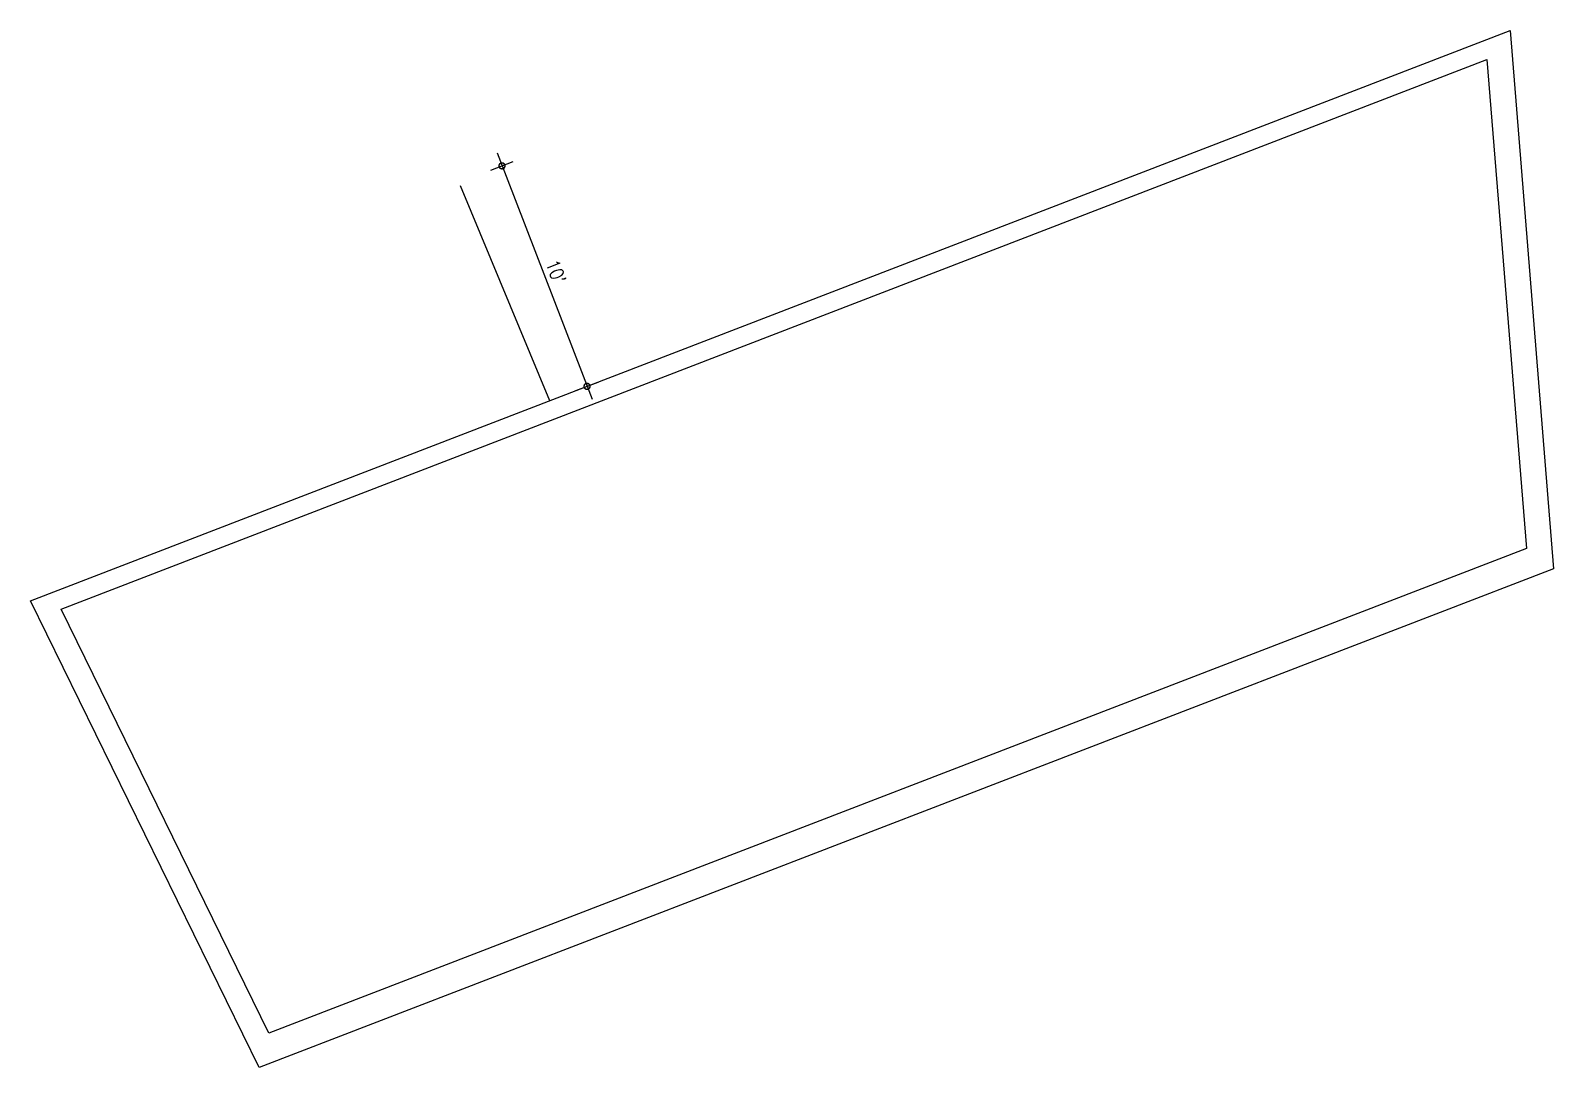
# Model space of a CAD drawing. Header units: inches. Extents: x 392906 to 410488, y -52747 to -40742.
# Drawn here: x 409718 to 410488, y -41266 to -40742 of the extents above; entities that cross this region are included whole.
import ezdxf

# ---------------------------------------------------------------- set-up
doc = ezdxf.new("R2010")
doc.units = ezdxf.units.IN
doc.header["$LTSCALE"] = 2
doc.header["$MEASUREMENT"] = 0
doc.header["$PDMODE"] = 34
doc.layers.get('0').update_dxf_attribs({"linetype": 'CONTINUOUS'})
doc.layers.get('DEFPOINTS').update_dxf_attribs({"color": 141, "linetype": 'CONTINUOUS'})
doc.styles.add('ROMANS', font='Romans.shx', dxfattribs={"width": 0.8})
doc.dimstyles.new('8 SCALE', dxfattribs={"dimscale": 0, "dimtxt": 7, "dimasz": 6, "dimexe": 6, "dimexo": 2, "dimgap": 2, "dimtad": 1, "dimdec": 0, "dimzin": 0, "dimdsep": 46, "dimlunit": 4, "dimtxsty": 'ROMANS', "dimblk": 'DOTSMALL', "dimcen": 0, "dimdle": 7, "dimclrd": 8, "dimclre": 8, "dimclrt": 3, "dimadec": 0, "dimazin": 0, "dimtfac": 1, "dimtdec": 0, "dimtofl": 0, "dimtmove": 2, "dimatfit": 3, "dimfxl": 6, "dimfxlon": 1, "dimtolj": 1, "dimtzin": 0, "dimarcsym": 0})

# ---------------------------------------------------------------- blocks, each defined once
blk = doc.blocks.new('_DOTSMALL')
at = {"color": 0, "linetype": 'ByBlock', "const_width": 0.5}
blk.add_lwpolyline([(-0.0625, 0, 1), (0.0625, 0, 1)], format="xyb", close=True, dxfattribs=at)
blk = doc.blocks.new('*D520')
at = {"color": 8, "lineweight": -2, "ltscale": 0.5, "transparency": 16777216}
for p, q in [((409953.96, -40803.7), (410002.02, -40928.32)), ((409950.88, -40812.39), (409962.07, -40808.07)), ((409993.9, -40923.95), (410005.1, -40919.63))]:
    blk.add_line(p, q, dxfattribs=at)
at = {"layer": 'DEFPOINTS', "color": 0, "ltscale": 0.5, "transparency": 16777216}
for p in [(409937.58, -40817.51), (409999.5, -40921.79), (409980.61, -40929.08)]:
    blk.add_point(p, dxfattribs=at)
at = {"color": 8, "lineweight": -2, "ltscale": 0.5, "transparency": 16777216, "xscale": 6, "yscale": 6, "zscale": 6}
for p, rotation in [((409956.48, -40810.23), 111.0893569310933), ((409999.5, -40921.79), 291.0893569310933)]:
    blk.add_blockref('_DOTSMALL', p, dxfattribs=dict(at, rotation=rotation))
at = {"color": 3, "ltscale": 0.5, "transparency": 16777216, "insert": (409983.74, -40863.79), "char_height": 7, "attachment_point": 5, "rotation": 291.08936, "style": 'ROMANS'}
blk.add_mtext("\\A1;10'", dxfattribs=at)

msp = doc.modelspace()

# ---------------------------------------------------------------- linework, layer by layer
at = {"ltscale": 0.5}
msp.add_line((409980.61, -40929.08), (409935.42, -40820.27), dxfattribs=at)
for points in [[(409717.99, -41030.36), (410466.43, -40741.71), (410488.35, -41014.16), (409833.72, -41266.45)], [(409733.45, -41034.56), (410454.69, -40756.41), (410474.6, -41003.91), (409838.59, -41249.02)]]:
    msp.add_lwpolyline(points, close=True, dxfattribs=at)

# ---------------------------------------------------------------- dimensions: what is measured, and where the dimension line sits
dim = msp.add_aligned_dim(p1=(409937.58, -40817.51), p2=(409980.61, -40929.08), distance=20.25, dimstyle='8 SCALE', override={"dimscale": 1}, dxfattribs=at)
dim.commit()
dim.dimension.update_dxf_attribs({"geometry": '*D520', "text_midpoint": (409983.74, -40863.79)})

doc.saveas('drawing.dxf')
